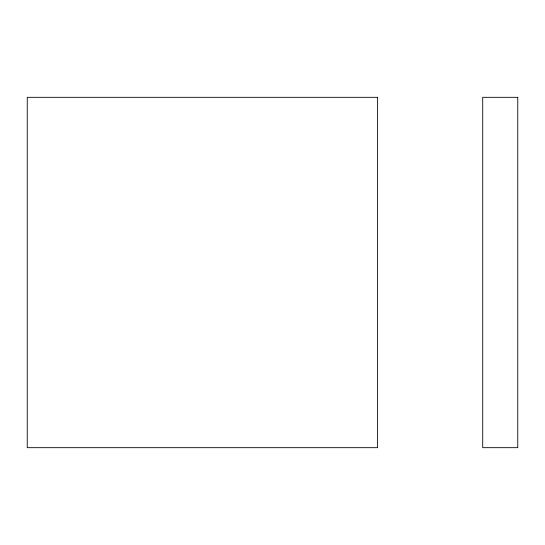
<?xml version="1.0" encoding="UTF-8"?>
<svg xmlns="http://www.w3.org/2000/svg" width="545" height="545" viewBox="0 0 545 545"><rect width="100%" height="100%" fill="white"/><g stroke="black" fill="none" stroke-linecap="round" stroke-linejoin="round"><path stroke-width="0.82" d="M377.61 97.323L27.25 97.323L27.25 447.677L377.61 447.677L377.61 97.323M517.75 97.323L482.713 97.323L482.713 447.677L517.75 447.677L517.75 97.323"/></g></svg>
